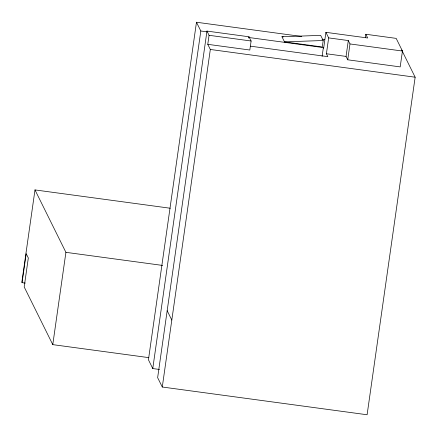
<?xml version="1.0" encoding="UTF-8"?>
<svg xmlns="http://www.w3.org/2000/svg" width="437" height="437" viewBox="0 0 437 437"><rect width="100%" height="100%" fill="white"/><g stroke="black" fill="none" stroke-linecap="round" stroke-linejoin="round"><path stroke-width="0.66" d="M170.266 208.241L34.987 189.92L21.85 282.22L22.069 282.657L25.286 283.094M22.069 282.657L26.193 253.678L28.323 257.977L24.199 286.962L52.773 344.635L148.82 357.641M52.773 344.635L65.911 252.335L34.987 189.92M301.781 36.5L196.47 22.243L148.433 359.793L152.77 368.555L159.505 369.467M152.77 368.555L200.812 31L196.47 22.243M206.969 31.087L209.061 35.304L207.777 44.328L249.827 50.02L251.111 41.002L249.019 36.779L206.969 31.087L157.642 377.661L162.28 387.018L367.107 414.757L415.15 77.207L401.69 50.031M162.28 387.018L210.323 49.468L207.777 44.328M248.833 38.068L249.019 36.779M323.211 40.51L322.288 46.988L284.487 41.87L281.947 36.741L320.671 35.375L323.211 40.51L284.487 41.87M322.113 56.34L323.358 47.595L248.615 37.473M325.909 32.338L328.662 37.899L348.311 40.559L346.055 56.417L347.732 59.798L400.194 66.899L402.45 51.047L396.173 38.38L365.829 34.266L367.675 37.992L325.909 32.338L323.653 48.19L323.358 47.595M250.428 46.169L327.843 56.652L326.406 53.756L328.662 37.899M347.732 59.798L349.988 43.94L348.311 40.559M365.359 37.571L365.829 34.266M322.031 39.248L324.729 39.609M349.988 43.94L402.45 51.047M281.947 36.741L283.296 36.921M200.812 31L206.87 31.825M209.061 35.304L251.111 41.002M326.406 53.756L346.055 56.417M210.323 49.468L415.15 77.207M65.911 252.335L162.657 265.439M167.174 310.707L171.807 320.07"/></g></svg>
